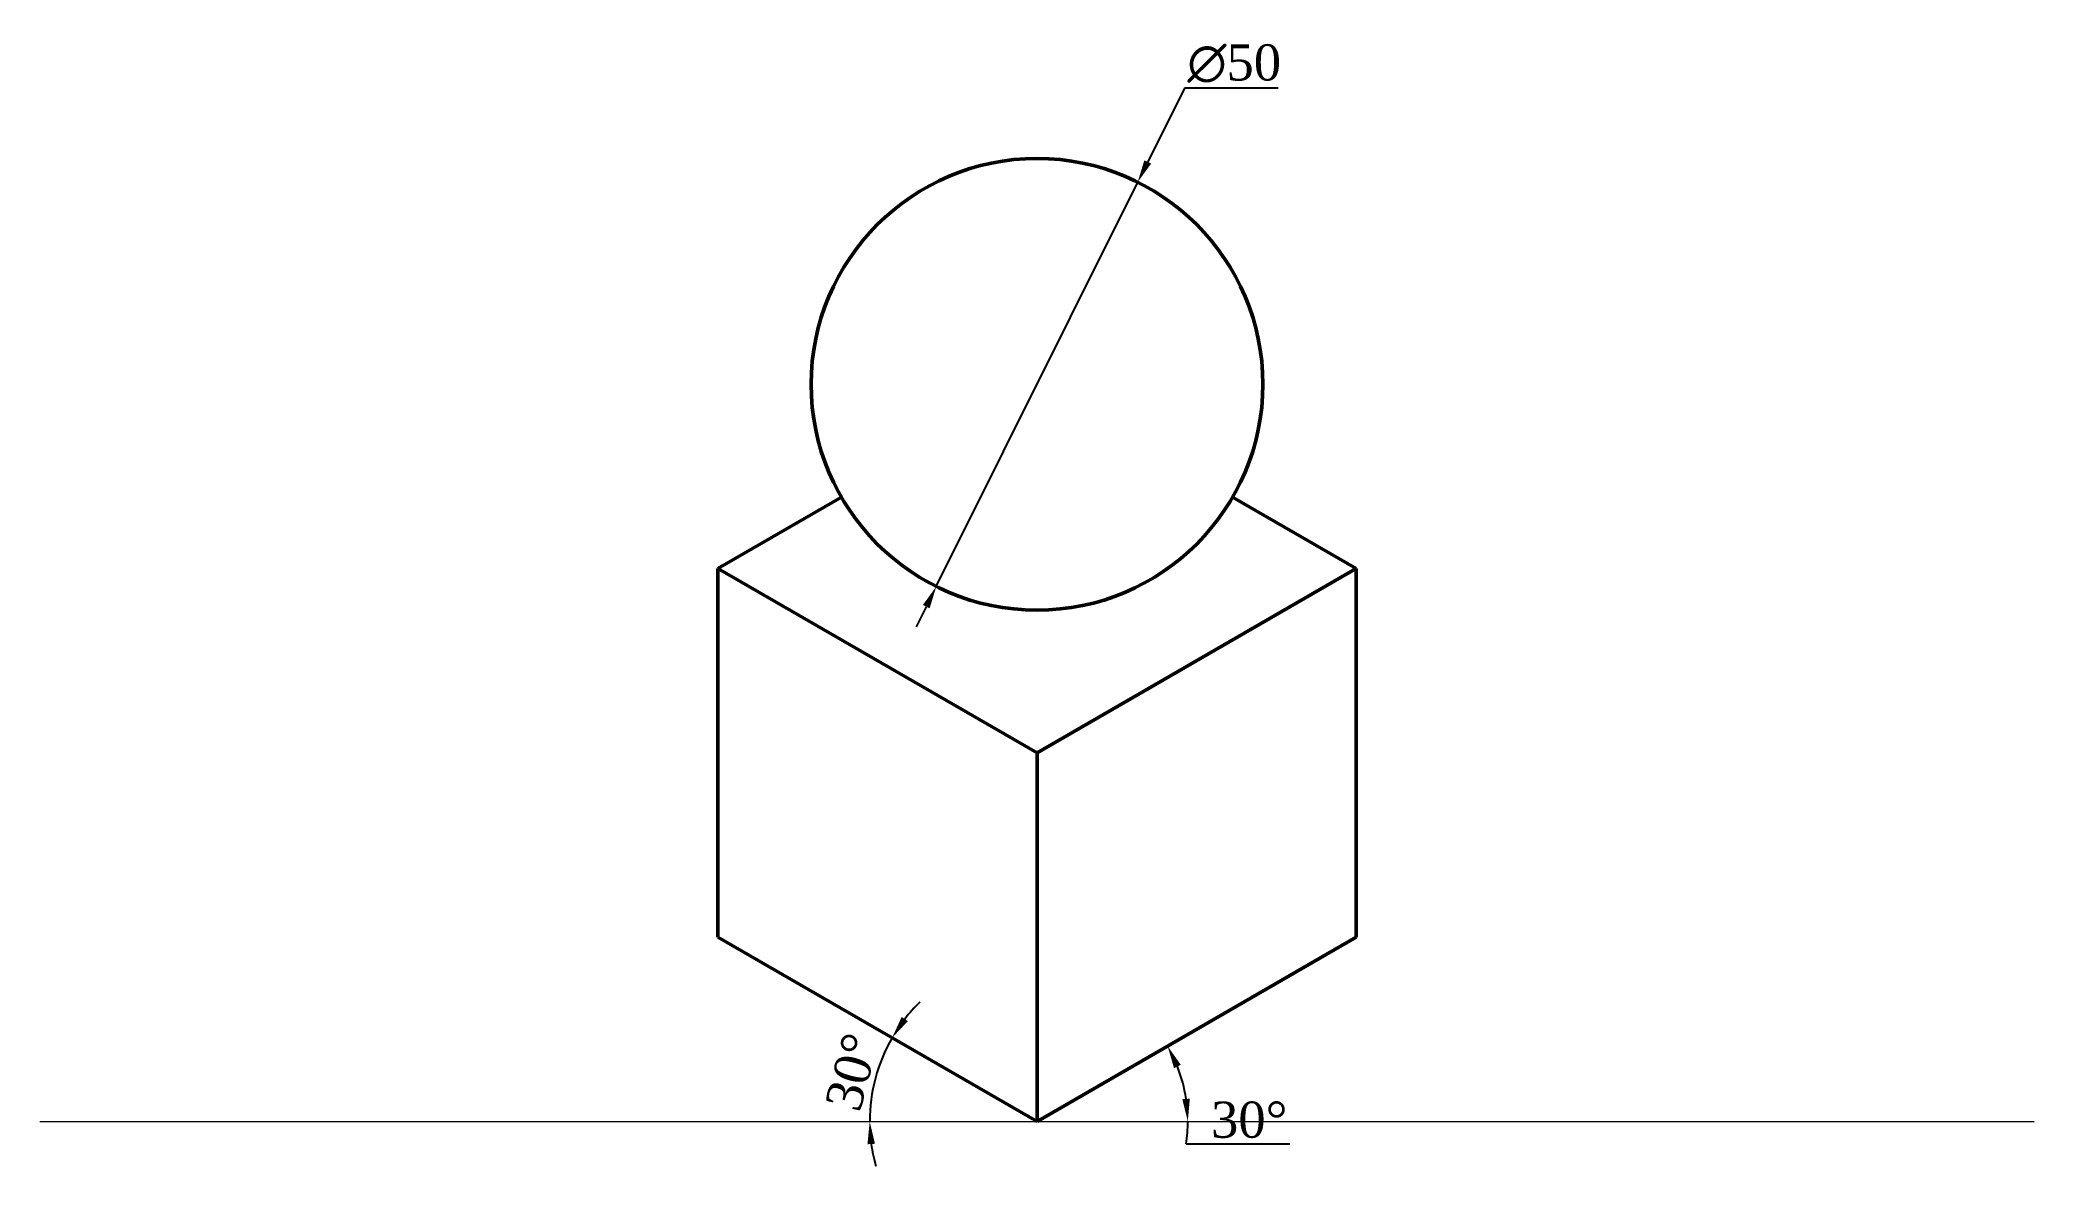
# Paper-space layout 'Layout17' of a CAD drawing. Header units: millimetres. Extents: x 31 to 252, y 32 to 156.
import ezdxf

# ---------------------------------------------------------------- set-up
doc = ezdxf.new("R2010")
doc.units = ezdxf.units.MM
doc.layers.add('Visible line', color=250, linetype='Continuous', lineweight=50)
doc.layers.add('X Y line', color=1, linetype='Continuous', lineweight=15)
doc.styles.get("Standard").update_dxf_attribs({"font": 'times.ttf', "height": 4})
doc.dimstyles.new('ISO-25', dxfattribs={"dimtxt": 4, "dimasz": 2.5, "dimexe": 1.25, "dimexo": 0.625, "dimtad": 1, "dimtoh": 1, "dimtxsty": 'Standard', "dimcen": 2.5, "dimadec": 0, "dimazin": 0, "dimtfac": 1, "dimtmove": 0, "dimatfit": 3, "dimfxl": 1, "dimarcsym": 0})

# ---------------------------------------------------------------- blocks, each defined once
blk = doc.blocks.new('*D98')
at = {"layer": 'Defpoints', "color": 0, "transparency": 16777216}
for p in [(176.47, 56.99), (156.82, 42.3), (30.76, 36.59), (141.14, 36.59), (251.51, 36.59)]:
    blk.add_point(p, dxfattribs=at)
at = {"layer": 'Visible line', "color": 0, "lineweight": -2, "transparency": 16777216}
blk.add_line((157.64, 34.1), (169.11, 34.1), dxfattribs=at)
for start, end in [(8.5903, 21.4097), (351.4097, 0)]:
    blk.add_arc((141.14, 36.59), 16.69, start, end, dxfattribs=at)
at = {"layer": 'Visible line', "color": 0, "transparency": 16777216}
for points in [[(156.3, 42.5), (157.05, 42.86), (155.59, 44.94)], [(158.05, 39.11), (157.22, 39.05), (157.83, 36.59)]]:
    blk.add_solid(points, dxfattribs=at)
at = {"layer": 'Visible line', "color": 0, "transparency": 16777216, "insert": (164.63, 36.76), "char_height": 4, "attachment_point": 5}
blk.add_mtext('30°', dxfattribs=at)
blk = doc.blocks.new('*D99')
at = {"layer": 'Defpoints', "color": 0, "transparency": 16777216}
for p in [(105.8, 56.99), (123.73, 42.92), (30.76, 36.59), (141.14, 36.59), (251.51, 36.59)]:
    blk.add_point(p, dxfattribs=at)
at = {"layer": 'Visible line', "color": 0, "lineweight": -2, "transparency": 16777216}
for start, end in [(134.5184, 142.2592), (150, 180), (187.7408, 195.4816)]:
    blk.add_arc((141.14, 36.59), 18.52, start, end, dxfattribs=at)
at = {"layer": 'Visible line', "color": 0, "transparency": 16777216}
for points in [[(126.84, 47.69), (126.15, 48.16), (125.1, 45.85)], [(122.37, 34.07), (123.2, 34.12), (122.62, 36.59)]]:
    blk.add_solid(points, dxfattribs=at)
at = {"layer": 'Visible line', "color": 0, "transparency": 16777216, "insert": (120.68, 42.07), "char_height": 4, "attachment_point": 5, "rotation": 75}
blk.add_mtext('30°', dxfattribs=at)
blk = doc.blocks.new('*D100')
at = {"layer": 'Defpoints', "color": 0, "transparency": 16777216}
for p in [(152.28, 140.57), (129.99, 95.81)]:
    blk.add_point(p, dxfattribs=at)
at = {"layer": 'Visible line', "color": 0, "lineweight": -2, "transparency": 16777216}
for p, q in [((157.47, 150.98), (153.4, 142.81)), ((167.84, 150.98), (157.47, 150.98)), ((129.99, 95.81), (152.28, 140.57)), ((128.88, 93.57), (127.76, 91.34))]:
    blk.add_line(p, q, dxfattribs=at)
at = {"layer": 'Visible line', "color": 0, "transparency": 16777216}
for points in [[(153.02, 142.99), (153.77, 142.62), (152.28, 140.57)], [(128.5, 93.76), (129.25, 93.39), (129.99, 95.81)]]:
    blk.add_solid(points, dxfattribs=at)
at = {"layer": 'Visible line', "color": 0, "transparency": 16777216, "insert": (162.97, 153.69), "char_height": 4, "attachment_point": 5}
blk.add_mtext('∅50', dxfattribs=at)

psp = doc.layouts.new('Layout17')

# ---------------------------------------------------------------- linework, layer by layer
at = {"layer": 'Visible line'}
for p, q in [((119.485, 105.69), (105.802, 97.79)), ((176.47, 97.79), (162.786, 105.69)), ((105.802, 97.79), (141.136, 77.39)), ((105.802, 97.79), (105.802, 56.99)), ((141.136, 77.39), (176.47, 97.79)), ((176.47, 56.99), (176.47, 97.79)), ((141.136, 77.39), (141.136, 36.59)), ((105.802, 56.99), (141.136, 36.59)), ((141.136, 36.59), (176.47, 56.99))]:
    psp.add_line(p, q, dxfattribs=at)
psp.add_circle((141.136, 118.19), 25, dxfattribs=at)
at = {"layer": 'X Y line'}
psp.add_line((30.765, 36.59), (251.507, 36.59), dxfattribs=at)

# ---------------------------------------------------------------- dimensions: what is measured, and where the dimension line sits
at = {"layer": 'Visible line'}
dim = psp.add_diameter_dim_2p(p1=(129.99, 95.812), p2=(152.281, 140.569), dimstyle='ISO-25', dxfattribs=at)
dim.commit()
dim.dimension.update_dxf_attribs({"geometry": '*D100', "text_midpoint": (162.967, 150.981), "dimtype": 163})
for base, line1, line2, picture, middle in [((156.819, 42.299), ((30.765, 36.59), (251.507, 36.59)), ((141.136, 36.59), (176.47, 56.99)), '*D98', (164.625, 36.757)), ((123.734, 42.924), ((105.802, 56.99), (141.136, 36.59)), ((30.765, 36.59), (251.507, 36.59)), '*D99', (120.679, 42.072))]:
    dim = psp.add_angular_dim_2l(base=base, line1=line1, line2=line2, dimstyle='ISO-25', dxfattribs=at)
    dim.commit()
    dim.dimension.update_dxf_attribs({"geometry": picture, "text_midpoint": middle})

doc.saveas('drawing.dxf')
